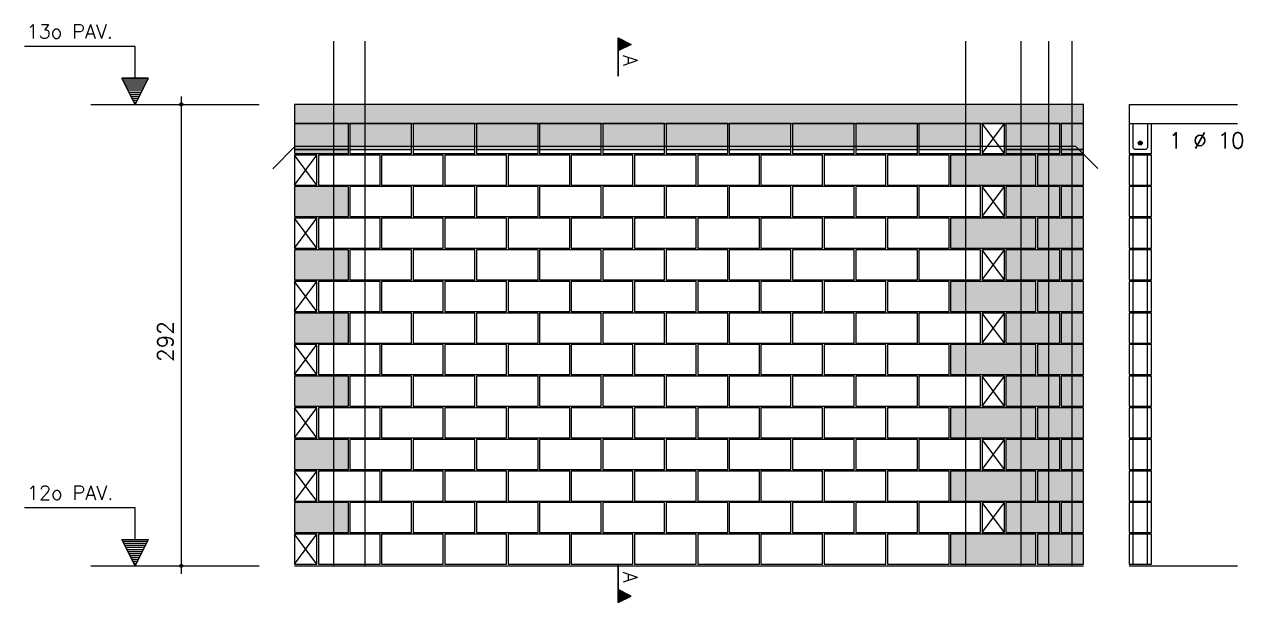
# Model space of a CAD drawing. Extents: x -1.9 to 86, y -1.5 to 61.
# Drawn here: x 45.61 to 61.03, y 27.4 to 34.72 of the extents above; entities that cross this region are included whole.
import ezdxf

# ---------------------------------------------------------------- set-up
doc = ezdxf.new("R2010")
doc.units = 0
doc.header["$MEASUREMENT"] = 0
for name, color, linetype in [('PENA_01', 1, 'CONTINUOUS'), ('PENA_02', 2, 'CONTINUOUS'), ('PENA_03', 3, 'CONTINUOUS'), ('PENA_05', 5, 'CONTINUOUS'), ('PENA_09', 254, 'CONTINUOUS'), ('PENA_11', 252, 'CONTINUOUS'), ('PENA_19', 240, 'CONTINUOUS'), ('PENA_21', 100, 'CONTINUOUS'), ('PENA_27', 21, 'CONTINUOUS'), ('PENA_28', 135, 'CONTINUOUS')]:
    doc.layers.add(name, color=color, linetype=linetype)
doc.styles.get("Standard").update_dxf_attribs({"font": 'ROMANS.SHX'})

msp = doc.modelspace()

# ---------------------------------------------------------------- linework, layer by layer
at = {"layer": 'PENA_01', "linetype": 'Continuous'}
for p, q in [((46.451742, 33.710585), (48.582605, 33.710585)), ((49.030097, 33.140585), (49.710097, 33.140585)), ((49.730097, 33.140585), (50.510097, 33.140585)), ((50.530097, 33.140585), (51.310097, 33.140585)), ((51.330097, 33.140585), (52.110097, 33.140585)), ((52.130097, 33.140585), (52.910097, 33.140585)), ((52.930097, 33.140585), (53.710097, 33.140585)), ((53.730097, 33.140585), (54.510097, 33.140585)), ((54.530097, 33.140585), (55.310097, 33.140585)), ((55.330097, 33.140585), (56.110097, 33.140585)), ((56.130097, 33.140585), (56.910097, 33.140585)), ((56.930097, 33.140585), (57.710097, 33.140585)), ((58.030097, 33.140585), (58.710097, 33.140585)), ((58.730508, 33.140585), (59.010508, 33.140585)), ((46.451742, 27.870585), (48.582605, 27.870585))]:
    msp.add_line(p, q, dxfattribs=at)
at = {"layer": 'PENA_02', "linetype": 'Continuous'}
for p, q in [((58.010097, 33.470585), (57.730097, 33.470585)), ((57.730097, 33.470585), (57.730097, 33.090585)), ((58.010097, 33.090585), (58.010097, 33.470585)), ((49.310097, 33.070585), (49.030097, 33.070585)), ((49.030097, 33.070585), (49.030097, 32.690585)), ((49.310097, 32.690585), (49.310097, 33.070585)), ((57.730097, 33.090585), (58.010097, 33.090585)), ((49.030097, 32.690585), (49.310097, 32.690585)), ((58.010097, 32.670585), (57.730097, 32.670585)), ((57.730097, 32.670585), (57.730097, 32.290585)), ((58.010097, 32.290585), (58.010097, 32.670585)), ((49.310097, 32.270585), (49.030097, 32.270585)), ((49.030097, 32.270585), (49.030097, 31.890585)), ((49.310097, 31.890585), (49.310097, 32.270585)), ((57.730097, 32.290585), (58.010097, 32.290585)), ((49.030097, 31.890585), (49.310097, 31.890585)), ((58.010097, 31.870585), (57.730097, 31.870585)), ((57.730097, 31.870585), (57.730097, 31.490585)), ((58.010097, 31.490585), (58.010097, 31.870585)), ((49.310097, 31.470585), (49.030097, 31.470585)), ((49.030097, 31.470585), (49.030097, 31.090585)), ((49.310097, 31.090585), (49.310097, 31.470585)), ((57.730097, 31.490585), (58.010097, 31.490585)), ((49.030097, 31.090585), (49.310097, 31.090585)), ((58.010097, 31.070585), (57.730097, 31.070585)), ((57.730097, 31.070585), (57.730097, 30.690585)), ((58.010097, 30.690585), (58.010097, 31.070585)), ((57.730097, 30.690585), (58.010097, 30.690585)), ((49.310097, 30.670585), (49.030097, 30.670585)), ((49.030097, 30.670585), (49.030097, 30.290585)), ((49.310097, 30.290585), (49.310097, 30.670585)), ((49.030097, 30.290585), (49.310097, 30.290585)), ((58.010097, 30.270585), (57.730097, 30.270585)), ((57.730097, 30.270585), (57.730097, 29.890585)), ((58.010097, 29.890585), (58.010097, 30.270585)), ((49.310097, 29.870585), (49.030097, 29.870585)), ((49.030097, 29.870585), (49.030097, 29.490585)), ((49.310097, 29.490585), (49.310097, 29.870585)), ((57.730097, 29.890585), (58.010097, 29.890585)), ((49.030097, 29.490585), (49.310097, 29.490585)), ((58.010097, 29.470585), (57.730097, 29.470585)), ((57.730097, 29.470585), (57.730097, 29.090585)), ((58.010097, 29.090585), (58.010097, 29.470585)), ((49.310097, 29.070585), (49.030097, 29.070585)), ((49.030097, 29.070585), (49.030097, 28.690585)), ((49.310097, 28.690585), (49.310097, 29.070585)), ((57.730097, 29.090585), (58.010097, 29.090585)), ((49.030097, 28.690585), (49.310097, 28.690585)), ((58.010097, 28.670585), (57.730097, 28.670585)), ((57.730097, 28.670585), (57.730097, 28.290585)), ((58.010097, 28.290585), (58.010097, 28.670585)), ((49.310097, 28.270585), (49.030097, 28.270585)), ((49.030097, 28.270585), (49.030097, 27.890585)), ((49.310097, 27.890585), (49.310097, 28.270585)), ((57.730097, 28.290585), (58.010097, 28.290585)), ((49.030097, 27.890585), (49.310097, 27.890585)), ((49.030097, 27.870585), (59.010508, 27.870585))]:
    msp.add_line(p, q, dxfattribs=at)
for points in [[(49.030097, 33.470585), (59.010024, 33.470585), (59.010024, 33.710585), (49.030097, 33.710585), (49.030097, 33.470585)], [(49.030097, 33.090585), (49.710097, 33.090585), (49.710097, 33.470585), (49.030097, 33.470585), (49.030097, 33.090585)], [(49.730097, 33.090585), (50.510097, 33.090585), (50.510097, 33.470585), (49.730097, 33.470585), (49.730097, 33.090585)], [(50.530097, 33.090585), (51.310097, 33.090585), (51.310097, 33.470585), (50.530097, 33.470585), (50.530097, 33.090585)], [(51.330097, 33.090585), (52.110097, 33.090585), (52.110097, 33.470585), (51.330097, 33.470585), (51.330097, 33.090585)], [(52.130097, 33.090585), (52.910097, 33.090585), (52.910097, 33.470585), (52.130097, 33.470585), (52.130097, 33.090585)], [(52.930097, 33.090585), (53.710097, 33.090585), (53.710097, 33.470585), (52.930097, 33.470585), (52.930097, 33.090585)], [(53.730097, 33.090585), (54.510097, 33.090585), (54.510097, 33.470585), (53.730097, 33.470585), (53.730097, 33.090585)], [(54.530097, 33.090585), (55.310097, 33.090585), (55.310097, 33.470585), (54.530097, 33.470585), (54.530097, 33.090585)], [(55.330097, 33.090585), (56.110097, 33.090585), (56.110097, 33.470585), (55.330097, 33.470585), (55.330097, 33.090585)], [(56.130097, 33.090585), (56.910097, 33.090585), (56.910097, 33.470585), (56.130097, 33.470585), (56.130097, 33.090585)], [(56.930097, 33.090585), (57.710097, 33.090585), (57.710097, 33.470585), (56.930097, 33.470585), (56.930097, 33.090585)], [(58.030097, 33.090585), (58.710097, 33.090585), (58.710097, 33.470585), (58.030097, 33.470585), (58.030097, 33.090585)], [(58.730508, 33.090585), (59.010508, 33.090585), (59.010508, 33.470585), (58.730508, 33.470585), (58.730508, 33.090585)], [(49.330508, 32.690585), (50.110508, 32.690585), (50.110508, 33.070585), (49.330508, 33.070585), (49.330508, 32.690585)], [(50.130508, 32.690585), (50.910508, 32.690585), (50.910508, 33.070585), (50.130508, 33.070585), (50.130508, 32.690585)], [(50.930508, 32.690585), (51.710508, 32.690585), (51.710508, 33.070585), (50.930508, 33.070585), (50.930508, 32.690585)], [(51.730508, 32.690585), (52.510508, 32.690585), (52.510508, 33.070585), (51.730508, 33.070585), (51.730508, 32.690585)], [(52.530508, 32.690585), (53.310508, 32.690585), (53.310508, 33.070585), (52.530508, 33.070585), (52.530508, 32.690585)], [(53.330508, 32.690585), (54.110508, 32.690585), (54.110508, 33.070585), (53.330508, 33.070585), (53.330508, 32.690585)], [(54.130508, 32.690585), (54.910508, 32.690585), (54.910508, 33.070585), (54.130508, 33.070585), (54.130508, 32.690585)], [(54.930508, 32.690585), (55.710508, 32.690585), (55.710508, 33.070585), (54.930508, 33.070585), (54.930508, 32.690585)], [(55.730508, 32.690585), (56.510508, 32.690585), (56.510508, 33.070585), (55.730508, 33.070585), (55.730508, 32.690585)], [(56.530508, 32.690585), (57.310508, 32.690585), (57.310508, 33.070585), (56.530508, 33.070585), (56.530508, 32.690585)], [(57.330508, 32.690585), (58.410508, 32.690585), (58.410508, 33.070585), (57.330508, 33.070585), (57.330508, 32.690585)], [(58.430508, 32.690585), (59.010508, 32.690585), (59.010508, 33.070585), (58.430508, 33.070585), (58.430508, 32.690585)], [(49.030097, 32.290585), (49.710097, 32.290585), (49.710097, 32.670585), (49.030097, 32.670585), (49.030097, 32.290585)], [(49.730097, 32.290585), (50.510097, 32.290585), (50.510097, 32.670585), (49.730097, 32.670585), (49.730097, 32.290585)], [(50.530097, 32.290585), (51.310097, 32.290585), (51.310097, 32.670585), (50.530097, 32.670585), (50.530097, 32.290585)], [(51.330097, 32.290585), (52.110097, 32.290585), (52.110097, 32.670585), (51.330097, 32.670585), (51.330097, 32.290585)], [(52.130097, 32.290585), (52.910097, 32.290585), (52.910097, 32.670585), (52.130097, 32.670585), (52.130097, 32.290585)], [(52.930097, 32.290585), (53.710097, 32.290585), (53.710097, 32.670585), (52.930097, 32.670585), (52.930097, 32.290585)], [(53.730097, 32.290585), (54.510097, 32.290585), (54.510097, 32.670585), (53.730097, 32.670585), (53.730097, 32.290585)], [(54.530097, 32.290585), (55.310097, 32.290585), (55.310097, 32.670585), (54.530097, 32.670585), (54.530097, 32.290585)], [(55.330097, 32.290585), (56.110097, 32.290585), (56.110097, 32.670585), (55.330097, 32.670585), (55.330097, 32.290585)], [(56.130097, 32.290585), (56.910097, 32.290585), (56.910097, 32.670585), (56.130097, 32.670585), (56.130097, 32.290585)], [(56.930097, 32.290585), (57.710097, 32.290585), (57.710097, 32.670585), (56.930097, 32.670585), (56.930097, 32.290585)], [(58.030097, 32.290585), (58.710097, 32.290585), (58.710097, 32.670585), (58.030097, 32.670585), (58.030097, 32.290585)], [(58.730508, 32.290585), (59.010508, 32.290585), (59.010508, 32.670585), (58.730508, 32.670585), (58.730508, 32.290585)], [(49.330508, 31.890585), (50.110508, 31.890585), (50.110508, 32.270585), (49.330508, 32.270585), (49.330508, 31.890585)], [(50.130508, 31.890585), (50.910508, 31.890585), (50.910508, 32.270585), (50.130508, 32.270585), (50.130508, 31.890585)], [(50.930508, 31.890585), (51.710508, 31.890585), (51.710508, 32.270585), (50.930508, 32.270585), (50.930508, 31.890585)], [(51.730508, 31.890585), (52.510508, 31.890585), (52.510508, 32.270585), (51.730508, 32.270585), (51.730508, 31.890585)], [(52.530508, 31.890585), (53.310508, 31.890585), (53.310508, 32.270585), (52.530508, 32.270585), (52.530508, 31.890585)], [(53.330508, 31.890585), (54.110508, 31.890585), (54.110508, 32.270585), (53.330508, 32.270585), (53.330508, 31.890585)], [(54.130508, 31.890585), (54.910508, 31.890585), (54.910508, 32.270585), (54.130508, 32.270585), (54.130508, 31.890585)], [(54.930508, 31.890585), (55.710508, 31.890585), (55.710508, 32.270585), (54.930508, 32.270585), (54.930508, 31.890585)], [(55.730508, 31.890585), (56.510508, 31.890585), (56.510508, 32.270585), (55.730508, 32.270585), (55.730508, 31.890585)], [(56.530508, 31.890585), (57.310508, 31.890585), (57.310508, 32.270585), (56.530508, 32.270585), (56.530508, 31.890585)], [(57.330508, 31.890585), (58.410508, 31.890585), (58.410508, 32.270585), (57.330508, 32.270585), (57.330508, 31.890585)], [(58.430508, 31.890585), (59.010508, 31.890585), (59.010508, 32.270585), (58.430508, 32.270585), (58.430508, 31.890585)], [(49.030097, 31.490585), (49.710097, 31.490585), (49.710097, 31.870585), (49.030097, 31.870585), (49.030097, 31.490585)], [(49.730097, 31.490585), (50.510097, 31.490585), (50.510097, 31.870585), (49.730097, 31.870585), (49.730097, 31.490585)], [(50.530097, 31.490585), (51.310097, 31.490585), (51.310097, 31.870585), (50.530097, 31.870585), (50.530097, 31.490585)], [(51.330097, 31.490585), (52.110097, 31.490585), (52.110097, 31.870585), (51.330097, 31.870585), (51.330097, 31.490585)], [(52.130097, 31.490585), (52.910097, 31.490585), (52.910097, 31.870585), (52.130097, 31.870585), (52.130097, 31.490585)], [(52.930097, 31.490585), (53.710097, 31.490585), (53.710097, 31.870585), (52.930097, 31.870585), (52.930097, 31.490585)], [(53.730097, 31.490585), (54.510097, 31.490585), (54.510097, 31.870585), (53.730097, 31.870585), (53.730097, 31.490585)], [(54.530097, 31.490585), (55.310097, 31.490585), (55.310097, 31.870585), (54.530097, 31.870585), (54.530097, 31.490585)], [(55.330097, 31.490585), (56.110097, 31.490585), (56.110097, 31.870585), (55.330097, 31.870585), (55.330097, 31.490585)], [(56.130097, 31.490585), (56.910097, 31.490585), (56.910097, 31.870585), (56.130097, 31.870585), (56.130097, 31.490585)], [(56.930097, 31.490585), (57.710097, 31.490585), (57.710097, 31.870585), (56.930097, 31.870585), (56.930097, 31.490585)], [(58.030097, 31.490585), (58.710097, 31.490585), (58.710097, 31.870585), (58.030097, 31.870585), (58.030097, 31.490585)], [(58.730508, 31.490585), (59.010508, 31.490585), (59.010508, 31.870585), (58.730508, 31.870585), (58.730508, 31.490585)], [(49.330508, 31.090585), (50.110508, 31.090585), (50.110508, 31.470585), (49.330508, 31.470585), (49.330508, 31.090585)], [(50.130508, 31.090585), (50.910508, 31.090585), (50.910508, 31.470585), (50.130508, 31.470585), (50.130508, 31.090585)], [(50.930508, 31.090585), (51.710508, 31.090585), (51.710508, 31.470585), (50.930508, 31.470585), (50.930508, 31.090585)], [(51.730508, 31.090585), (52.510508, 31.090585), (52.510508, 31.470585), (51.730508, 31.470585), (51.730508, 31.090585)], [(52.530508, 31.090585), (53.310508, 31.090585), (53.310508, 31.470585), (52.530508, 31.470585), (52.530508, 31.090585)], [(53.330508, 31.090585), (54.110508, 31.090585), (54.110508, 31.470585), (53.330508, 31.470585), (53.330508, 31.090585)], [(54.130508, 31.090585), (54.910508, 31.090585), (54.910508, 31.470585), (54.130508, 31.470585), (54.130508, 31.090585)], [(54.930508, 31.090585), (55.710508, 31.090585), (55.710508, 31.470585), (54.930508, 31.470585), (54.930508, 31.090585)], [(55.730508, 31.090585), (56.510508, 31.090585), (56.510508, 31.470585), (55.730508, 31.470585), (55.730508, 31.090585)], [(56.530508, 31.090585), (57.310508, 31.090585), (57.310508, 31.470585), (56.530508, 31.470585), (56.530508, 31.090585)], [(57.330508, 31.090585), (58.410508, 31.090585), (58.410508, 31.470585), (57.330508, 31.470585), (57.330508, 31.090585)], [(58.430508, 31.090585), (59.010508, 31.090585), (59.010508, 31.470585), (58.430508, 31.470585), (58.430508, 31.090585)], [(49.030097, 30.690585), (49.710097, 30.690585), (49.710097, 31.070585), (49.030097, 31.070585), (49.030097, 30.690585)], [(49.730097, 30.690585), (50.510097, 30.690585), (50.510097, 31.070585), (49.730097, 31.070585), (49.730097, 30.690585)], [(50.530097, 30.690585), (51.310097, 30.690585), (51.310097, 31.070585), (50.530097, 31.070585), (50.530097, 30.690585)], [(51.330097, 30.690585), (52.110097, 30.690585), (52.110097, 31.070585), (51.330097, 31.070585), (51.330097, 30.690585)], [(52.130097, 30.690585), (52.910097, 30.690585), (52.910097, 31.070585), (52.130097, 31.070585), (52.130097, 30.690585)], [(52.930097, 30.690585), (53.710097, 30.690585), (53.710097, 31.070585), (52.930097, 31.070585), (52.930097, 30.690585)], [(53.730097, 30.690585), (54.510097, 30.690585), (54.510097, 31.070585), (53.730097, 31.070585), (53.730097, 30.690585)], [(54.530097, 30.690585), (55.310097, 30.690585), (55.310097, 31.070585), (54.530097, 31.070585), (54.530097, 30.690585)], [(55.330097, 30.690585), (56.110097, 30.690585), (56.110097, 31.070585), (55.330097, 31.070585), (55.330097, 30.690585)], [(56.130097, 30.690585), (56.910097, 30.690585), (56.910097, 31.070585), (56.130097, 31.070585), (56.130097, 30.690585)], [(56.930097, 30.690585), (57.710097, 30.690585), (57.710097, 31.070585), (56.930097, 31.070585), (56.930097, 30.690585)], [(58.030097, 30.690585), (58.710097, 30.690585), (58.710097, 31.070585), (58.030097, 31.070585), (58.030097, 30.690585)], [(58.730508, 30.690585), (59.010508, 30.690585), (59.010508, 31.070585), (58.730508, 31.070585), (58.730508, 30.690585)], [(49.330508, 30.290585), (50.110508, 30.290585), (50.110508, 30.670585), (49.330508, 30.670585), (49.330508, 30.290585)], [(50.130508, 30.290585), (50.910508, 30.290585), (50.910508, 30.670585), (50.130508, 30.670585), (50.130508, 30.290585)], [(50.930508, 30.290585), (51.710508, 30.290585), (51.710508, 30.670585), (50.930508, 30.670585), (50.930508, 30.290585)], [(51.730508, 30.290585), (52.510508, 30.290585), (52.510508, 30.670585), (51.730508, 30.670585), (51.730508, 30.290585)], [(52.530508, 30.290585), (53.310508, 30.290585), (53.310508, 30.670585), (52.530508, 30.670585), (52.530508, 30.290585)], [(53.330508, 30.290585), (54.110508, 30.290585), (54.110508, 30.670585), (53.330508, 30.670585), (53.330508, 30.290585)], [(54.130508, 30.290585), (54.910508, 30.290585), (54.910508, 30.670585), (54.130508, 30.670585), (54.130508, 30.290585)], [(54.930508, 30.290585), (55.710508, 30.290585), (55.710508, 30.670585), (54.930508, 30.670585), (54.930508, 30.290585)], [(55.730508, 30.290585), (56.510508, 30.290585), (56.510508, 30.670585), (55.730508, 30.670585), (55.730508, 30.290585)], [(56.530508, 30.290585), (57.310508, 30.290585), (57.310508, 30.670585), (56.530508, 30.670585), (56.530508, 30.290585)], [(57.330508, 30.290585), (58.410508, 30.290585), (58.410508, 30.670585), (57.330508, 30.670585), (57.330508, 30.290585)], [(58.430508, 30.290585), (59.010508, 30.290585), (59.010508, 30.670585), (58.430508, 30.670585), (58.430508, 30.290585)], [(49.030097, 29.890585), (49.710097, 29.890585), (49.710097, 30.270585), (49.030097, 30.270585), (49.030097, 29.890585)], [(49.730097, 29.890585), (50.510097, 29.890585), (50.510097, 30.270585), (49.730097, 30.270585), (49.730097, 29.890585)], [(50.530097, 29.890585), (51.310097, 29.890585), (51.310097, 30.270585), (50.530097, 30.270585), (50.530097, 29.890585)], [(51.330097, 29.890585), (52.110097, 29.890585), (52.110097, 30.270585), (51.330097, 30.270585), (51.330097, 29.890585)], [(52.130097, 29.890585), (52.910097, 29.890585), (52.910097, 30.270585), (52.130097, 30.270585), (52.130097, 29.890585)], [(52.930097, 29.890585), (53.710097, 29.890585), (53.710097, 30.270585), (52.930097, 30.270585), (52.930097, 29.890585)], [(53.730097, 29.890585), (54.510097, 29.890585), (54.510097, 30.270585), (53.730097, 30.270585), (53.730097, 29.890585)], [(54.530097, 29.890585), (55.310097, 29.890585), (55.310097, 30.270585), (54.530097, 30.270585), (54.530097, 29.890585)], [(55.330097, 29.890585), (56.110097, 29.890585), (56.110097, 30.270585), (55.330097, 30.270585), (55.330097, 29.890585)], [(56.130097, 29.890585), (56.910097, 29.890585), (56.910097, 30.270585), (56.130097, 30.270585), (56.130097, 29.890585)], [(56.930097, 29.890585), (57.710097, 29.890585), (57.710097, 30.270585), (56.930097, 30.270585), (56.930097, 29.890585)], [(58.030097, 29.890585), (58.710097, 29.890585), (58.710097, 30.270585), (58.030097, 30.270585), (58.030097, 29.890585)], [(58.730508, 29.890585), (59.010508, 29.890585), (59.010508, 30.270585), (58.730508, 30.270585), (58.730508, 29.890585)], [(49.330508, 29.490585), (50.110508, 29.490585), (50.110508, 29.870585), (49.330508, 29.870585), (49.330508, 29.490585)], [(50.130508, 29.490585), (50.910508, 29.490585), (50.910508, 29.870585), (50.130508, 29.870585), (50.130508, 29.490585)], [(50.930508, 29.490585), (51.710508, 29.490585), (51.710508, 29.870585), (50.930508, 29.870585), (50.930508, 29.490585)], [(51.730508, 29.490585), (52.510508, 29.490585), (52.510508, 29.870585), (51.730508, 29.870585), (51.730508, 29.490585)], [(52.530508, 29.490585), (53.310508, 29.490585), (53.310508, 29.870585), (52.530508, 29.870585), (52.530508, 29.490585)], [(53.330508, 29.490585), (54.110508, 29.490585), (54.110508, 29.870585), (53.330508, 29.870585), (53.330508, 29.490585)], [(54.130508, 29.490585), (54.910508, 29.490585), (54.910508, 29.870585), (54.130508, 29.870585), (54.130508, 29.490585)], [(54.930508, 29.490585), (55.710508, 29.490585), (55.710508, 29.870585), (54.930508, 29.870585), (54.930508, 29.490585)], [(55.730508, 29.490585), (56.510508, 29.490585), (56.510508, 29.870585), (55.730508, 29.870585), (55.730508, 29.490585)], [(56.530508, 29.490585), (57.310508, 29.490585), (57.310508, 29.870585), (56.530508, 29.870585), (56.530508, 29.490585)], [(57.330508, 29.490585), (58.410508, 29.490585), (58.410508, 29.870585), (57.330508, 29.870585), (57.330508, 29.490585)], [(58.430508, 29.490585), (59.010508, 29.490585), (59.010508, 29.870585), (58.430508, 29.870585), (58.430508, 29.490585)], [(49.030097, 29.090585), (49.710097, 29.090585), (49.710097, 29.470585), (49.030097, 29.470585), (49.030097, 29.090585)], [(49.730097, 29.090585), (50.510097, 29.090585), (50.510097, 29.470585), (49.730097, 29.470585), (49.730097, 29.090585)], [(50.530097, 29.090585), (51.310097, 29.090585), (51.310097, 29.470585), (50.530097, 29.470585), (50.530097, 29.090585)], [(51.330097, 29.090585), (52.110097, 29.090585), (52.110097, 29.470585), (51.330097, 29.470585), (51.330097, 29.090585)], [(52.130097, 29.090585), (52.910097, 29.090585), (52.910097, 29.470585), (52.130097, 29.470585), (52.130097, 29.090585)], [(52.930097, 29.090585), (53.710097, 29.090585), (53.710097, 29.470585), (52.930097, 29.470585), (52.930097, 29.090585)], [(53.730097, 29.090585), (54.510097, 29.090585), (54.510097, 29.470585), (53.730097, 29.470585), (53.730097, 29.090585)], [(54.530097, 29.090585), (55.310097, 29.090585), (55.310097, 29.470585), (54.530097, 29.470585), (54.530097, 29.090585)], [(55.330097, 29.090585), (56.110097, 29.090585), (56.110097, 29.470585), (55.330097, 29.470585), (55.330097, 29.090585)], [(56.130097, 29.090585), (56.910097, 29.090585), (56.910097, 29.470585), (56.130097, 29.470585), (56.130097, 29.090585)], [(56.930097, 29.090585), (57.710097, 29.090585), (57.710097, 29.470585), (56.930097, 29.470585), (56.930097, 29.090585)], [(58.030097, 29.090585), (58.710097, 29.090585), (58.710097, 29.470585), (58.030097, 29.470585), (58.030097, 29.090585)], [(58.730508, 29.090585), (59.010508, 29.090585), (59.010508, 29.470585), (58.730508, 29.470585), (58.730508, 29.090585)], [(49.330508, 28.690585), (50.110508, 28.690585), (50.110508, 29.070585), (49.330508, 29.070585), (49.330508, 28.690585)], [(50.130508, 28.690585), (50.910508, 28.690585), (50.910508, 29.070585), (50.130508, 29.070585), (50.130508, 28.690585)], [(50.930508, 28.690585), (51.710508, 28.690585), (51.710508, 29.070585), (50.930508, 29.070585), (50.930508, 28.690585)], [(51.730508, 28.690585), (52.510508, 28.690585), (52.510508, 29.070585), (51.730508, 29.070585), (51.730508, 28.690585)], [(52.530508, 28.690585), (53.310508, 28.690585), (53.310508, 29.070585), (52.530508, 29.070585), (52.530508, 28.690585)], [(53.330508, 28.690585), (54.110508, 28.690585), (54.110508, 29.070585), (53.330508, 29.070585), (53.330508, 28.690585)], [(54.130508, 28.690585), (54.910508, 28.690585), (54.910508, 29.070585), (54.130508, 29.070585), (54.130508, 28.690585)], [(54.930508, 28.690585), (55.710508, 28.690585), (55.710508, 29.070585), (54.930508, 29.070585), (54.930508, 28.690585)], [(55.730508, 28.690585), (56.510508, 28.690585), (56.510508, 29.070585), (55.730508, 29.070585), (55.730508, 28.690585)], [(56.530508, 28.690585), (57.310508, 28.690585), (57.310508, 29.070585), (56.530508, 29.070585), (56.530508, 28.690585)], [(57.330508, 28.690585), (58.410508, 28.690585), (58.410508, 29.070585), (57.330508, 29.070585), (57.330508, 28.690585)], [(58.430508, 28.690585), (59.010508, 28.690585), (59.010508, 29.070585), (58.430508, 29.070585), (58.430508, 28.690585)], [(49.030097, 28.290585), (49.710097, 28.290585), (49.710097, 28.670585), (49.030097, 28.670585), (49.030097, 28.290585)], [(49.730097, 28.290585), (50.510097, 28.290585), (50.510097, 28.670585), (49.730097, 28.670585), (49.730097, 28.290585)], [(50.530097, 28.290585), (51.310097, 28.290585), (51.310097, 28.670585), (50.530097, 28.670585), (50.530097, 28.290585)], [(51.330097, 28.290585), (52.110097, 28.290585), (52.110097, 28.670585), (51.330097, 28.670585), (51.330097, 28.290585)], [(52.130097, 28.290585), (52.910097, 28.290585), (52.910097, 28.670585), (52.130097, 28.670585), (52.130097, 28.290585)], [(52.930097, 28.290585), (53.710097, 28.290585), (53.710097, 28.670585), (52.930097, 28.670585), (52.930097, 28.290585)], [(53.730097, 28.290585), (54.510097, 28.290585), (54.510097, 28.670585), (53.730097, 28.670585), (53.730097, 28.290585)], [(54.530097, 28.290585), (55.310097, 28.290585), (55.310097, 28.670585), (54.530097, 28.670585), (54.530097, 28.290585)], [(55.330097, 28.290585), (56.110097, 28.290585), (56.110097, 28.670585), (55.330097, 28.670585), (55.330097, 28.290585)], [(56.130097, 28.290585), (56.910097, 28.290585), (56.910097, 28.670585), (56.130097, 28.670585), (56.130097, 28.290585)], [(56.930097, 28.290585), (57.710097, 28.290585), (57.710097, 28.670585), (56.930097, 28.670585), (56.930097, 28.290585)], [(58.030097, 28.290585), (58.710097, 28.290585), (58.710097, 28.670585), (58.030097, 28.670585), (58.030097, 28.290585)], [(58.730508, 28.290585), (59.010508, 28.290585), (59.010508, 28.670585), (58.730508, 28.670585), (58.730508, 28.290585)], [(49.330508, 27.890585), (50.110508, 27.890585), (50.110508, 28.270585), (49.330508, 28.270585), (49.330508, 27.890585)], [(50.130508, 27.890585), (50.910508, 27.890585), (50.910508, 28.270585), (50.130508, 28.270585), (50.130508, 27.890585)], [(50.930508, 27.890585), (51.710508, 27.890585), (51.710508, 28.270585), (50.930508, 28.270585), (50.930508, 27.890585)], [(51.730508, 27.890585), (52.510508, 27.890585), (52.510508, 28.270585), (51.730508, 28.270585), (51.730508, 27.890585)], [(52.530508, 27.890585), (53.310508, 27.890585), (53.310508, 28.270585), (52.530508, 28.270585), (52.530508, 27.890585)], [(53.330508, 27.890585), (54.110508, 27.890585), (54.110508, 28.270585), (53.330508, 28.270585), (53.330508, 27.890585)], [(54.130508, 27.890585), (54.910508, 27.890585), (54.910508, 28.270585), (54.130508, 28.270585), (54.130508, 27.890585)], [(54.930508, 27.890585), (55.710508, 27.890585), (55.710508, 28.270585), (54.930508, 28.270585), (54.930508, 27.890585)], [(55.730508, 27.890585), (56.510508, 27.890585), (56.510508, 28.270585), (55.730508, 28.270585), (55.730508, 27.890585)], [(56.530508, 27.890585), (57.310508, 27.890585), (57.310508, 28.270585), (56.530508, 28.270585), (56.530508, 27.890585)], [(57.330508, 27.890585), (58.410508, 27.890585), (58.410508, 28.270585), (57.330508, 28.270585), (57.330508, 27.890585)], [(58.430508, 27.890585), (59.010508, 27.890585), (59.010508, 28.270585), (58.430508, 28.270585), (58.430508, 27.890585)]]:
    msp.add_lwpolyline(points, dxfattribs=at)
for centre, radius in [((47.597887, 33.710585), 0.02), ((47.597887, 33.710585), 0.01), ((47.597887, 27.870585), 0.02), ((47.597887, 27.870585), 0.01)]:
    msp.add_circle(centre, radius, dxfattribs=at)
at = {"layer": 'PENA_03', "linetype": 'Continuous'}
for p, q in [((53.122043, 34.066942), (53.122043, 34.553324)), ((53.122043, 34.553324), (53.287976, 34.470358)), ((53.122738, 34.552196), (53.286415, 34.470358)), ((53.122739, 34.552196), (53.122739, 34.388519)), ((53.134807, 34.546942), (53.134807, 34.393773)), ((53.147571, 34.54056), (53.147571, 34.400155)), ((53.160335, 34.534178), (53.160335, 34.406537)), ((47.01074, 34.442451), (45.61074, 34.442451)), ((47.01074, 34.042451), (47.01074, 34.442451)), ((47.01214, 34.042451), (47.01214, 34.443851)), ((53.287976, 34.470358), (53.122738, 34.387739)), ((53.286415, 34.470358), (53.122739, 34.388519)), ((53.122739, 34.387739), (53.122739, 34.066942)), ((53.173099, 34.527796), (53.173099, 34.412919)), ((53.185863, 34.521414), (53.185863, 34.419301)), ((53.198627, 34.515032), (53.198627, 34.425683)), ((53.211391, 34.50865), (53.211391, 34.432065)), ((53.224155, 34.502268), (53.224155, 34.438447)), ((53.236919, 34.495886), (53.236919, 34.444829)), ((53.249683, 34.489504), (53.249683, 34.451211)), ((53.262448, 34.483122), (53.262448, 34.457593)), ((53.275212, 34.47674), (53.275212, 34.463976)), ((47.01144, 33.710585), (46.845507, 34.042451)), ((46.845507, 34.042451), (47.01074, 34.042451)), ((47.01144, 33.713707), (46.847763, 34.041059)), ((47.175116, 34.041059), (46.847763, 34.041059)), ((47.164609, 34.016923), (46.858271, 34.016923)), ((47.151845, 33.991395), (46.871035, 33.991395)), ((47.139081, 33.965867), (46.883799, 33.965867)), ((47.126316, 33.940339), (46.896563, 33.940339)), ((47.113552, 33.91481), (46.909327, 33.91481)), ((47.177373, 34.042451), (47.01144, 33.710585)), ((47.175116, 34.04106), (47.01144, 33.713707)), ((47.01214, 34.042451), (47.177373, 34.042451)), ((47.100788, 33.889282), (46.922091, 33.889282)), ((47.088024, 33.863754), (46.934855, 33.863754)), ((47.07526, 33.838226), (46.947619, 33.838226)), ((47.062496, 33.812698), (46.960383, 33.812698)), ((47.049732, 33.78717), (46.973147, 33.78717)), ((47.036968, 33.761641), (46.985911, 33.761641)), ((47.597887, 27.770053), (47.597887, 33.810585)), ((47.024204, 33.736113), (46.998676, 33.736113)), ((59.590024, 33.710585), (59.590024, 33.090585)), ((59.590024, 33.710585), (60.960703, 33.710585)), ((57.730097, 33.090585), (58.010097, 33.470585)), ((58.010097, 33.090585), (57.730097, 33.470585)), ((59.590024, 33.470585), (60.960703, 33.470585)), ((49.030097, 32.690585), (49.310097, 33.070585)), ((49.310097, 32.690585), (49.030097, 33.070585)), ((59.640024, 32.690585), (59.640024, 33.070585)), ((59.820024, 32.690585), (59.820024, 33.070585)), ((57.730097, 32.290585), (58.010097, 32.670585)), ((58.010097, 32.290585), (57.730097, 32.670585)), ((59.640024, 32.290585), (59.640024, 32.670585)), ((59.820024, 32.290585), (59.820024, 32.670585)), ((49.030097, 31.890585), (49.310097, 32.270585)), ((49.310097, 31.890585), (49.030097, 32.270585)), ((59.640024, 31.890585), (59.640024, 32.270585)), ((59.820024, 31.890585), (59.820024, 32.270585)), ((57.730097, 31.490585), (58.010097, 31.870585)), ((58.010097, 31.490585), (57.730097, 31.870585)), ((59.640024, 31.490585), (59.640024, 31.870585)), ((59.820024, 31.490585), (59.820024, 31.870585)), ((49.030097, 31.090585), (49.310097, 31.470585)), ((49.310097, 31.090585), (49.030097, 31.470585)), ((59.640024, 31.090585), (59.640024, 31.470585)), ((59.820024, 31.090585), (59.820024, 31.470585)), ((57.730097, 30.690585), (58.010097, 31.070585)), ((58.010097, 30.690585), (57.730097, 31.070585)), ((59.640024, 30.690585), (59.640024, 31.070585)), ((59.820024, 30.690585), (59.820024, 31.070585)), ((49.030097, 30.290585), (49.310097, 30.670585)), ((49.310097, 30.290585), (49.030097, 30.670585)), ((59.640024, 30.290585), (59.640024, 30.670585)), ((59.820024, 30.290585), (59.820024, 30.670585)), ((57.730097, 29.890585), (58.010097, 30.270585)), ((58.010097, 29.890585), (57.730097, 30.270585)), ((59.640024, 29.890585), (59.640024, 30.270585)), ((59.820024, 29.890585), (59.820024, 30.270585)), ((49.030097, 29.490585), (49.310097, 29.870585)), ((49.310097, 29.490585), (49.030097, 29.870585)), ((59.640024, 29.490585), (59.640024, 29.870585)), ((59.820024, 29.490585), (59.820024, 29.870585)), ((57.730097, 29.090585), (58.010097, 29.470585)), ((58.010097, 29.090585), (57.730097, 29.470585)), ((59.640024, 29.090585), (59.640024, 29.470585)), ((59.820024, 29.090585), (59.820024, 29.470585)), ((49.030097, 28.690585), (49.310097, 29.070585)), ((49.310097, 28.690585), (49.030097, 29.070585)), ((59.640024, 28.690585), (59.640024, 29.070585)), ((59.820024, 28.690585), (59.820024, 29.070585)), ((47.01074, 28.602451), (45.61074, 28.602451)), ((47.01074, 28.202451), (47.01074, 28.602451)), ((47.01214, 28.202451), (47.01214, 28.603851)), ((57.730097, 28.290585), (58.010097, 28.670585)), ((58.010097, 28.290585), (57.730097, 28.670585)), ((59.640024, 28.290585), (59.640024, 28.670585)), ((59.820024, 28.290585), (59.820024, 28.670585)), ((49.030097, 27.890585), (49.310097, 28.270585)), ((49.310097, 27.890585), (49.030097, 28.270585)), ((59.640024, 27.890585), (59.640024, 28.270585)), ((59.820024, 27.890585), (59.820024, 28.270585)), ((47.01144, 27.870585), (46.845507, 28.202451)), ((46.845507, 28.202451), (47.01074, 28.202451)), ((47.01144, 27.873707), (46.847763, 28.201059)), ((47.175116, 28.201059), (46.847763, 28.201059)), ((47.164609, 28.176923), (46.858271, 28.176923)), ((47.151845, 28.151395), (46.871035, 28.151395)), ((47.139081, 28.125867), (46.883799, 28.125867)), ((47.126316, 28.100339), (46.896563, 28.100339)), ((47.113552, 28.07481), (46.909327, 28.07481)), ((47.177373, 28.202451), (47.01144, 27.870585)), ((47.175116, 28.20106), (47.01144, 27.873707)), ((47.01214, 28.202451), (47.177373, 28.202451)), ((47.100788, 28.049282), (46.922091, 28.049282)), ((47.088024, 28.023754), (46.934855, 28.023754)), ((47.07526, 27.998226), (46.947619, 27.998226)), ((47.062496, 27.972698), (46.960383, 27.972698)), ((47.049732, 27.94717), (46.973147, 27.94717)), ((47.036968, 27.921641), (46.985911, 27.921641)), ((47.024204, 27.896113), (46.998676, 27.896113)), ((53.122043, 27.890585), (53.122043, 27.404203)), ((53.122739, 27.569788), (53.122739, 27.890585)), ((59.590024, 27.870585), (60.960703, 27.870585)), ((53.122043, 27.404203), (53.287976, 27.487169)), ((53.287976, 27.487169), (53.122738, 27.569788)), ((53.122738, 27.405331), (53.286415, 27.487169)), ((53.122739, 27.405331), (53.122739, 27.569008)), ((53.286415, 27.487169), (53.122739, 27.569008)), ((53.134807, 27.410585), (53.134807, 27.563754)), ((53.147571, 27.416967), (53.147571, 27.557372)), ((53.160335, 27.423349), (53.160335, 27.55099)), ((53.173099, 27.429731), (53.173099, 27.544608)), ((53.185863, 27.436113), (53.185863, 27.538226)), ((53.198627, 27.442495), (53.198627, 27.531844)), ((53.211391, 27.448877), (53.211391, 27.525462)), ((53.224155, 27.455259), (53.224155, 27.51908)), ((53.236919, 27.461641), (53.236919, 27.512698)), ((53.249683, 27.468023), (53.249683, 27.506316)), ((53.262448, 27.474405), (53.262448, 27.499934)), ((53.275212, 27.480787), (53.275212, 27.493551))]:
    msp.add_line(p, q, dxfattribs=at)
for points in [[(59.590024, 33.090585), (59.870024, 33.090585), (59.870024, 33.470585)], [(59.820024, 33.470585), (59.820024, 33.160585), (59.800024, 33.140585), (59.660024, 33.140585), (59.640024, 33.160585), (59.640024, 33.470585)], [(59.590024, 32.690585), (59.870024, 32.690585), (59.870024, 33.070585), (59.590024, 33.070585), (59.590024, 32.690585)], [(59.590024, 32.290585), (59.870024, 32.290585), (59.870024, 32.670585), (59.590024, 32.670585), (59.590024, 32.290585)], [(59.590024, 31.890585), (59.870024, 31.890585), (59.870024, 32.270585), (59.590024, 32.270585), (59.590024, 31.890585)], [(59.590024, 31.490585), (59.870024, 31.490585), (59.870024, 31.870585), (59.590024, 31.870585), (59.590024, 31.490585)], [(59.590024, 31.090585), (59.870024, 31.090585), (59.870024, 31.470585), (59.590024, 31.470585), (59.590024, 31.090585)], [(59.590024, 30.690585), (59.870024, 30.690585), (59.870024, 31.070585), (59.590024, 31.070585), (59.590024, 30.690585)], [(59.590024, 30.290585), (59.870024, 30.290585), (59.870024, 30.670585), (59.590024, 30.670585), (59.590024, 30.290585)], [(59.590024, 29.890585), (59.870024, 29.890585), (59.870024, 30.270585), (59.590024, 30.270585), (59.590024, 29.890585)], [(59.590024, 29.490585), (59.870024, 29.490585), (59.870024, 29.870585), (59.590024, 29.870585), (59.590024, 29.490585)], [(59.590024, 29.090585), (59.870024, 29.090585), (59.870024, 29.470585), (59.590024, 29.470585), (59.590024, 29.090585)], [(59.590024, 28.690585), (59.870024, 28.690585), (59.870024, 29.070585), (59.590024, 29.070585), (59.590024, 28.690585)], [(59.590024, 28.290585), (59.870024, 28.290585), (59.870024, 28.670585), (59.590024, 28.670585), (59.590024, 28.290585)], [(59.590024, 27.890585), (59.870024, 27.890585), (59.870024, 28.270585), (59.590024, 28.270585), (59.590024, 27.890585)]]:
    msp.add_lwpolyline(points, dxfattribs=at)
msp.add_circle((59.729573, 33.221575), 0.025, dxfattribs=at)
for points in [[(59.754573, 33.221575), (59.717073, 33.243226), (59.70608, 33.230126)], [(59.754573, 33.221575), (59.70608, 33.230126), (59.70608, 33.213025)], [(59.754573, 33.221575), (59.70608, 33.213025), (59.717073, 33.199925)], [(59.754573, 33.221575), (59.733914, 33.246195), (59.717073, 33.243226)], [(59.754573, 33.221575), (59.717073, 33.199925), (59.733914, 33.196955)], [(59.754573, 33.221575), (59.748724, 33.237645), (59.733914, 33.246195)], [(59.754573, 33.221575), (59.733914, 33.196955), (59.748724, 33.205505)], [(59.754573, 33.221575), (59.748724, 33.205505), (59.754573, 33.221575)]]:
    msp.add_solid(points, dxfattribs=at)
at = {"layer": 'PENA_05', "linetype": 'Continuous'}
for p, q in [((48.755999, 32.897515), (49.038842, 33.180357)), ((49.038842, 33.180357), (58.910338, 33.180785)), ((58.910338, 33.180785), (59.193181, 32.897942))]:
    msp.add_line(p, q, dxfattribs=at)
for points in [[(49.520097, 34.510585), (49.520097, 27.870585)], [(49.920097, 34.510585), (49.920097, 27.870585)], [(57.520097, 34.510585), (57.520097, 27.870585)], [(58.220097, 34.510585), (58.220097, 27.870585)], [(58.570097, 34.510585), (58.570097, 27.870585)], [(58.865947, 34.510585), (58.865947, 27.870585)]]:
    msp.add_lwpolyline(points, dxfattribs=at)
at = {"layer": 'PENA_09', "linetype": 'Continuous'}
for points in [[(49.030097, 33.140585), (49.710097, 33.140585), (49.710097, 33.470585), (49.030097, 33.470585), (49.030097, 33.140585)], [(49.730097, 33.140585), (50.510097, 33.140585), (50.510097, 33.470585), (49.730097, 33.470585), (49.730097, 33.140585)], [(50.530097, 33.140585), (51.310097, 33.140585), (51.310097, 33.470585), (50.530097, 33.470585), (50.530097, 33.140585)], [(51.330097, 33.140585), (52.110097, 33.140585), (52.110097, 33.470585), (51.330097, 33.470585), (51.330097, 33.140585)], [(52.130097, 33.140585), (52.910097, 33.140585), (52.910097, 33.470585), (52.130097, 33.470585), (52.130097, 33.140585)], [(52.930097, 33.140585), (53.710097, 33.140585), (53.710097, 33.470585), (52.930097, 33.470585), (52.930097, 33.140585)], [(53.730097, 33.140585), (54.510097, 33.140585), (54.510097, 33.470585), (53.730097, 33.470585), (53.730097, 33.140585)], [(54.530097, 33.140585), (55.310097, 33.140585), (55.310097, 33.470585), (54.530097, 33.470585), (54.530097, 33.140585)], [(55.330097, 33.140585), (56.110097, 33.140585), (56.110097, 33.470585), (55.330097, 33.470585), (55.330097, 33.140585)], [(56.130097, 33.140585), (56.910097, 33.140585), (56.910097, 33.470585), (56.130097, 33.470585), (56.130097, 33.140585)], [(56.930097, 33.140585), (57.710097, 33.140585), (57.710097, 33.470585), (56.930097, 33.470585), (56.930097, 33.140585)], [(58.030097, 33.140585), (58.710097, 33.140585), (58.710097, 33.470585), (58.030097, 33.470585), (58.030097, 33.140585)], [(58.730508, 33.140585), (59.010508, 33.140585), (59.010508, 33.470585), (58.730508, 33.470585), (58.730508, 33.140585)]]:
    msp.add_lwpolyline(points, dxfattribs=at)
for points in [[(49.030097, 33.140585), (49.710097, 33.140585), (49.710097, 33.470585)], [(49.030097, 33.140585), (49.710097, 33.470585), (49.030097, 33.470585)], [(49.030097, 33.140585), (49.030097, 33.470585), (49.030097, 33.140585)], [(49.730097, 33.140585), (50.510097, 33.140585), (50.510097, 33.470585)], [(49.730097, 33.140585), (50.510097, 33.470585), (49.730097, 33.470585)], [(49.730097, 33.140585), (49.730097, 33.470585), (49.730097, 33.140585)], [(50.530097, 33.140585), (51.310097, 33.140585), (51.310097, 33.470585)], [(50.530097, 33.140585), (51.310097, 33.470585), (50.530097, 33.470585)], [(50.530097, 33.140585), (50.530097, 33.470585), (50.530097, 33.140585)], [(51.330097, 33.140585), (52.110097, 33.140585), (52.110097, 33.470585)], [(51.330097, 33.140585), (52.110097, 33.470585), (51.330097, 33.470585)], [(51.330097, 33.140585), (51.330097, 33.470585), (51.330097, 33.140585)], [(52.130097, 33.140585), (52.910097, 33.140585), (52.910097, 33.470585)], [(52.130097, 33.140585), (52.910097, 33.470585), (52.130097, 33.470585)], [(52.130097, 33.140585), (52.130097, 33.470585), (52.130097, 33.140585)], [(52.930097, 33.140585), (53.710097, 33.140585), (53.710097, 33.470585)], [(52.930097, 33.140585), (53.710097, 33.470585), (52.930097, 33.470585)], [(52.930097, 33.140585), (52.930097, 33.470585), (52.930097, 33.140585)], [(53.730097, 33.140585), (54.510097, 33.140585), (54.510097, 33.470585)], [(53.730097, 33.140585), (54.510097, 33.470585), (53.730097, 33.470585)], [(53.730097, 33.140585), (53.730097, 33.470585), (53.730097, 33.140585)], [(54.530097, 33.140585), (55.310097, 33.140585), (55.310097, 33.470585)], [(54.530097, 33.140585), (55.310097, 33.470585), (54.530097, 33.470585)], [(54.530097, 33.140585), (54.530097, 33.470585), (54.530097, 33.140585)], [(55.330097, 33.140585), (56.110097, 33.140585), (56.110097, 33.470585)], [(55.330097, 33.140585), (56.110097, 33.470585), (55.330097, 33.470585)], [(55.330097, 33.140585), (55.330097, 33.470585), (55.330097, 33.140585)], [(56.130097, 33.140585), (56.910097, 33.140585), (56.910097, 33.470585)], [(56.130097, 33.140585), (56.910097, 33.470585), (56.130097, 33.470585)], [(56.130097, 33.140585), (56.130097, 33.470585), (56.130097, 33.140585)], [(56.930097, 33.140585), (57.710097, 33.140585), (57.710097, 33.470585)], [(56.930097, 33.140585), (57.710097, 33.470585), (56.930097, 33.470585)], [(56.930097, 33.140585), (56.930097, 33.470585), (56.930097, 33.140585)], [(58.030097, 33.140585), (58.710097, 33.140585), (58.710097, 33.470585)], [(58.030097, 33.140585), (58.710097, 33.470585), (58.030097, 33.470585)], [(58.030097, 33.140585), (58.030097, 33.470585), (58.030097, 33.140585)], [(58.730508, 33.140585), (59.010508, 33.140585), (59.010508, 33.470585)], [(58.730508, 33.140585), (59.010508, 33.470585), (58.730508, 33.470585)], [(58.730508, 33.140585), (58.730508, 33.470585), (58.730508, 33.140585)]]:
    msp.add_solid(points, dxfattribs=at)
at = {"layer": 'PENA_11', "linetype": 'Continuous'}
for points in [[(49.030097, 33.470585), (59.010024, 33.470585), (59.010024, 33.710585)], [(49.030097, 33.470585), (59.010024, 33.710585), (49.030097, 33.710585)], [(49.030097, 33.470585), (49.030097, 33.710585), (49.030097, 33.470585)]]:
    msp.add_solid(points, dxfattribs=at)
at = {"layer": 'PENA_19', "linetype": 'Continuous'}
for points in [[(57.330508, 32.690585), (58.410508, 32.690585), (58.410508, 33.070585), (57.330508, 33.070585), (57.330508, 32.690585)], [(57.330508, 31.890585), (58.410508, 31.890585), (58.410508, 32.270585), (57.330508, 32.270585), (57.330508, 31.890585)], [(57.330508, 31.090585), (58.410508, 31.090585), (58.410508, 31.470585), (57.330508, 31.470585), (57.330508, 31.090585)], [(57.330508, 30.290585), (58.410508, 30.290585), (58.410508, 30.670585), (57.330508, 30.670585), (57.330508, 30.290585)], [(57.330508, 29.490585), (58.410508, 29.490585), (58.410508, 29.870585), (57.330508, 29.870585), (57.330508, 29.490585)], [(57.330508, 28.690585), (58.410508, 28.690585), (58.410508, 29.070585), (57.330508, 29.070585), (57.330508, 28.690585)], [(57.330508, 27.890585), (58.410508, 27.890585), (58.410508, 28.270585), (57.330508, 28.270585), (57.330508, 27.890585)]]:
    msp.add_lwpolyline(points, dxfattribs=at)
for points in [[(57.330508, 32.690585), (58.410508, 32.690585), (58.410508, 33.070585)], [(57.330508, 32.690585), (58.410508, 33.070585), (57.330508, 33.070585)], [(57.330508, 32.690585), (57.330508, 33.070585), (57.330508, 32.690585)], [(57.330508, 31.890585), (58.410508, 31.890585), (58.410508, 32.270585)], [(57.330508, 31.890585), (58.410508, 32.270585), (57.330508, 32.270585)], [(57.330508, 31.890585), (57.330508, 32.270585), (57.330508, 31.890585)], [(57.330508, 31.090585), (58.410508, 31.090585), (58.410508, 31.470585)], [(57.330508, 31.090585), (58.410508, 31.470585), (57.330508, 31.470585)], [(57.330508, 31.090585), (57.330508, 31.470585), (57.330508, 31.090585)], [(57.330508, 30.290585), (58.410508, 30.290585), (58.410508, 30.670585)], [(57.330508, 30.290585), (58.410508, 30.670585), (57.330508, 30.670585)], [(57.330508, 30.290585), (57.330508, 30.670585), (57.330508, 30.290585)], [(57.330508, 29.490585), (58.410508, 29.490585), (58.410508, 29.870585)], [(57.330508, 29.490585), (58.410508, 29.870585), (57.330508, 29.870585)], [(57.330508, 29.490585), (57.330508, 29.870585), (57.330508, 29.490585)], [(57.330508, 28.690585), (58.410508, 28.690585), (58.410508, 29.070585)], [(57.330508, 28.690585), (58.410508, 29.070585), (57.330508, 29.070585)], [(57.330508, 28.690585), (57.330508, 29.070585), (57.330508, 28.690585)], [(57.330508, 27.890585), (58.410508, 27.890585), (58.410508, 28.270585)], [(57.330508, 27.890585), (58.410508, 28.270585), (57.330508, 28.270585)], [(57.330508, 27.890585), (57.330508, 28.270585), (57.330508, 27.890585)]]:
    msp.add_solid(points, dxfattribs=at)
at = {"layer": 'PENA_21', "linetype": 'Continuous'}
for points in [[(49.030097, 33.090585), (49.710097, 33.090585), (49.710097, 33.140585), (49.030097, 33.140585), (49.030097, 33.090585)], [(58.030097, 33.090585), (58.710097, 33.090585), (58.710097, 33.140585), (58.030097, 33.140585), (58.030097, 33.090585)], [(49.030097, 32.290585), (49.710097, 32.290585), (49.710097, 32.670585), (49.030097, 32.670585), (49.030097, 32.290585)], [(58.030097, 32.290585), (58.710097, 32.290585), (58.710097, 32.670585), (58.030097, 32.670585), (58.030097, 32.290585)], [(49.030097, 31.490585), (49.710097, 31.490585), (49.710097, 31.870585), (49.030097, 31.870585), (49.030097, 31.490585)], [(58.030097, 31.490585), (58.710097, 31.490585), (58.710097, 31.870585), (58.030097, 31.870585), (58.030097, 31.490585)], [(49.030097, 30.690585), (49.710097, 30.690585), (49.710097, 31.070585), (49.030097, 31.070585), (49.030097, 30.690585)], [(58.030097, 30.690585), (58.710097, 30.690585), (58.710097, 31.070585), (58.030097, 31.070585), (58.030097, 30.690585)], [(49.030097, 29.890585), (49.710097, 29.890585), (49.710097, 30.270585), (49.030097, 30.270585), (49.030097, 29.890585)], [(58.030097, 29.890585), (58.710097, 29.890585), (58.710097, 30.270585), (58.030097, 30.270585), (58.030097, 29.890585)], [(49.030097, 29.090585), (49.710097, 29.090585), (49.710097, 29.470585), (49.030097, 29.470585), (49.030097, 29.090585)], [(58.030097, 29.090585), (58.710097, 29.090585), (58.710097, 29.470585), (58.030097, 29.470585), (58.030097, 29.090585)], [(49.030097, 28.290585), (49.710097, 28.290585), (49.710097, 28.670585), (49.030097, 28.670585), (49.030097, 28.290585)], [(58.030097, 28.290585), (58.710097, 28.290585), (58.710097, 28.670585), (58.030097, 28.670585), (58.030097, 28.290585)]]:
    msp.add_lwpolyline(points, dxfattribs=at)
for points in [[(49.030097, 33.090585), (49.710097, 33.090585), (49.710097, 33.140585)], [(49.030097, 33.090585), (49.710097, 33.140585), (49.030097, 33.140585)], [(49.030097, 33.090585), (49.030097, 33.140585), (49.030097, 33.090585)], [(58.030097, 33.090585), (58.710097, 33.090585), (58.710097, 33.140585)], [(58.030097, 33.090585), (58.710097, 33.140585), (58.030097, 33.140585)], [(58.030097, 33.090585), (58.030097, 33.140585), (58.030097, 33.090585)], [(49.030097, 32.290585), (49.710097, 32.290585), (49.710097, 32.670585)], [(49.030097, 32.290585), (49.710097, 32.670585), (49.030097, 32.670585)], [(49.030097, 32.290585), (49.030097, 32.670585), (49.030097, 32.290585)], [(58.030097, 32.290585), (58.710097, 32.290585), (58.710097, 32.670585)], [(58.030097, 32.290585), (58.710097, 32.670585), (58.030097, 32.670585)], [(58.030097, 32.290585), (58.030097, 32.670585), (58.030097, 32.290585)], [(49.030097, 31.490585), (49.710097, 31.490585), (49.710097, 31.870585)], [(49.030097, 31.490585), (49.710097, 31.870585), (49.030097, 31.870585)], [(49.030097, 31.490585), (49.030097, 31.870585), (49.030097, 31.490585)], [(58.030097, 31.490585), (58.710097, 31.490585), (58.710097, 31.870585)], [(58.030097, 31.490585), (58.710097, 31.870585), (58.030097, 31.870585)], [(58.030097, 31.490585), (58.030097, 31.870585), (58.030097, 31.490585)], [(49.030097, 30.690585), (49.710097, 30.690585), (49.710097, 31.070585)], [(49.030097, 30.690585), (49.710097, 31.070585), (49.030097, 31.070585)], [(49.030097, 30.690585), (49.030097, 31.070585), (49.030097, 30.690585)], [(58.030097, 30.690585), (58.710097, 30.690585), (58.710097, 31.070585)], [(58.030097, 30.690585), (58.710097, 31.070585), (58.030097, 31.070585)], [(58.030097, 30.690585), (58.030097, 31.070585), (58.030097, 30.690585)], [(49.030097, 29.890585), (49.710097, 29.890585), (49.710097, 30.270585)], [(49.030097, 29.890585), (49.710097, 30.270585), (49.030097, 30.270585)], [(49.030097, 29.890585), (49.030097, 30.270585), (49.030097, 29.890585)], [(58.030097, 29.890585), (58.710097, 29.890585), (58.710097, 30.270585)], [(58.030097, 29.890585), (58.710097, 30.270585), (58.030097, 30.270585)], [(58.030097, 29.890585), (58.030097, 30.270585), (58.030097, 29.890585)], [(49.030097, 29.090585), (49.710097, 29.090585), (49.710097, 29.470585)], [(49.030097, 29.090585), (49.710097, 29.470585), (49.030097, 29.470585)], [(49.030097, 29.090585), (49.030097, 29.470585), (49.030097, 29.090585)], [(58.030097, 29.090585), (58.710097, 29.090585), (58.710097, 29.470585)], [(58.030097, 29.090585), (58.710097, 29.470585), (58.030097, 29.470585)], [(58.030097, 29.090585), (58.030097, 29.470585), (58.030097, 29.090585)], [(49.030097, 28.290585), (49.710097, 28.290585), (49.710097, 28.670585)], [(49.030097, 28.290585), (49.710097, 28.670585), (49.030097, 28.670585)], [(49.030097, 28.290585), (49.030097, 28.670585), (49.030097, 28.290585)], [(58.030097, 28.290585), (58.710097, 28.290585), (58.710097, 28.670585)], [(58.030097, 28.290585), (58.710097, 28.670585), (58.030097, 28.670585)], [(58.030097, 28.290585), (58.030097, 28.670585), (58.030097, 28.290585)]]:
    msp.add_solid(points, dxfattribs=at)
at = {"layer": 'PENA_27', "linetype": 'Continuous'}
for points in [[(58.430508, 32.690585), (59.010508, 32.690585), (59.010508, 33.070585), (58.430508, 33.070585), (58.430508, 32.690585)], [(58.430508, 31.890585), (59.010508, 31.890585), (59.010508, 32.270585), (58.430508, 32.270585), (58.430508, 31.890585)], [(58.430508, 31.090585), (59.010508, 31.090585), (59.010508, 31.470585), (58.430508, 31.470585), (58.430508, 31.090585)], [(58.430508, 30.290585), (59.010508, 30.290585), (59.010508, 30.670585), (58.430508, 30.670585), (58.430508, 30.290585)], [(58.430508, 29.490585), (59.010508, 29.490585), (59.010508, 29.870585), (58.430508, 29.870585), (58.430508, 29.490585)], [(58.430508, 28.690585), (59.010508, 28.690585), (59.010508, 29.070585), (58.430508, 29.070585), (58.430508, 28.690585)], [(58.430508, 27.890585), (59.010508, 27.890585), (59.010508, 28.270585), (58.430508, 28.270585), (58.430508, 27.890585)]]:
    msp.add_lwpolyline(points, dxfattribs=at)
for points in [[(58.430508, 32.690585), (59.010508, 32.690585), (59.010508, 33.070585)], [(58.430508, 32.690585), (59.010508, 33.070585), (58.430508, 33.070585)], [(58.430508, 32.690585), (58.430508, 33.070585), (58.430508, 32.690585)], [(58.430508, 31.890585), (59.010508, 31.890585), (59.010508, 32.270585)], [(58.430508, 31.890585), (59.010508, 32.270585), (58.430508, 32.270585)], [(58.430508, 31.890585), (58.430508, 32.270585), (58.430508, 31.890585)], [(58.430508, 31.090585), (59.010508, 31.090585), (59.010508, 31.470585)], [(58.430508, 31.090585), (59.010508, 31.470585), (58.430508, 31.470585)], [(58.430508, 31.090585), (58.430508, 31.470585), (58.430508, 31.090585)], [(58.430508, 30.290585), (59.010508, 30.290585), (59.010508, 30.670585)], [(58.430508, 30.290585), (59.010508, 30.670585), (58.430508, 30.670585)], [(58.430508, 30.290585), (58.430508, 30.670585), (58.430508, 30.290585)], [(58.430508, 29.490585), (59.010508, 29.490585), (59.010508, 29.870585)], [(58.430508, 29.490585), (59.010508, 29.870585), (58.430508, 29.870585)], [(58.430508, 29.490585), (58.430508, 29.870585), (58.430508, 29.490585)], [(58.430508, 28.690585), (59.010508, 28.690585), (59.010508, 29.070585)], [(58.430508, 28.690585), (59.010508, 29.070585), (58.430508, 29.070585)], [(58.430508, 28.690585), (58.430508, 29.070585), (58.430508, 28.690585)], [(58.430508, 27.890585), (59.010508, 27.890585), (59.010508, 28.270585)], [(58.430508, 27.890585), (59.010508, 28.270585), (58.430508, 28.270585)], [(58.430508, 27.890585), (58.430508, 28.270585), (58.430508, 27.890585)]]:
    msp.add_solid(points, dxfattribs=at)
at = {"layer": 'PENA_28', "linetype": 'Continuous'}
for points in [[(58.730508, 33.090585), (59.010508, 33.090585), (59.010508, 33.140585), (58.730508, 33.140585), (58.730508, 33.090585)], [(58.730508, 32.290585), (59.010508, 32.290585), (59.010508, 32.670585), (58.730508, 32.670585), (58.730508, 32.290585)], [(58.730508, 31.490585), (59.010508, 31.490585), (59.010508, 31.870585), (58.730508, 31.870585), (58.730508, 31.490585)], [(58.730508, 30.690585), (59.010508, 30.690585), (59.010508, 31.070585), (58.730508, 31.070585), (58.730508, 30.690585)], [(58.730508, 29.890585), (59.010508, 29.890585), (59.010508, 30.270585), (58.730508, 30.270585), (58.730508, 29.890585)], [(58.730508, 29.090585), (59.010508, 29.090585), (59.010508, 29.470585), (58.730508, 29.470585), (58.730508, 29.090585)], [(58.730508, 28.290585), (59.010508, 28.290585), (59.010508, 28.670585), (58.730508, 28.670585), (58.730508, 28.290585)]]:
    msp.add_lwpolyline(points, dxfattribs=at)
for points in [[(58.730508, 33.090585), (59.010508, 33.090585), (59.010508, 33.140585)], [(58.730508, 33.090585), (59.010508, 33.140585), (58.730508, 33.140585)], [(58.730508, 33.090585), (58.730508, 33.140585), (58.730508, 33.090585)], [(58.730508, 32.290585), (59.010508, 32.290585), (59.010508, 32.670585)], [(58.730508, 32.290585), (59.010508, 32.670585), (58.730508, 32.670585)], [(58.730508, 32.290585), (58.730508, 32.670585), (58.730508, 32.290585)], [(58.730508, 31.490585), (59.010508, 31.490585), (59.010508, 31.870585)], [(58.730508, 31.490585), (59.010508, 31.870585), (58.730508, 31.870585)], [(58.730508, 31.490585), (58.730508, 31.870585), (58.730508, 31.490585)], [(58.730508, 30.690585), (59.010508, 30.690585), (59.010508, 31.070585)], [(58.730508, 30.690585), (59.010508, 31.070585), (58.730508, 31.070585)], [(58.730508, 30.690585), (58.730508, 31.070585), (58.730508, 30.690585)], [(58.730508, 29.890585), (59.010508, 29.890585), (59.010508, 30.270585)], [(58.730508, 29.890585), (59.010508, 30.270585), (58.730508, 30.270585)], [(58.730508, 29.890585), (58.730508, 30.270585), (58.730508, 29.890585)], [(58.730508, 29.090585), (59.010508, 29.090585), (59.010508, 29.470585)], [(58.730508, 29.090585), (59.010508, 29.470585), (58.730508, 29.470585)], [(58.730508, 29.090585), (58.730508, 29.470585), (58.730508, 29.090585)], [(58.730508, 28.290585), (59.010508, 28.290585), (59.010508, 28.670585)], [(58.730508, 28.290585), (59.010508, 28.670585), (58.730508, 28.670585)], [(58.730508, 28.290585), (58.730508, 28.670585), (58.730508, 28.290585)]]:
    msp.add_solid(points, dxfattribs=at)

# ---------------------------------------------------------------- texts
at = {"layer": 'PENA_03', "linetype": 'Continuous'}
for s, height, p in [('13o PAV.', 0.18, (45.636447, 34.544324)), ('1 %%c 10', 0.2, (60.090843, 33.154284)), ('12o PAV.', 0.18, (45.641012, 28.704324))]:
    msp.add_text(s, height=height, dxfattribs=at).set_placement(p)
for s, height, rotation, p in [('A', 0.18, 270, (53.189072, 34.334925)), ('292', 0.2, 90, (47.495583, 30.451983)), ('A', 0.18, 270, (53.189072, 27.794031))]:
    msp.add_text(s, height=height, rotation=rotation, dxfattribs=at).set_placement(p)

doc.saveas('drawing.dxf')
